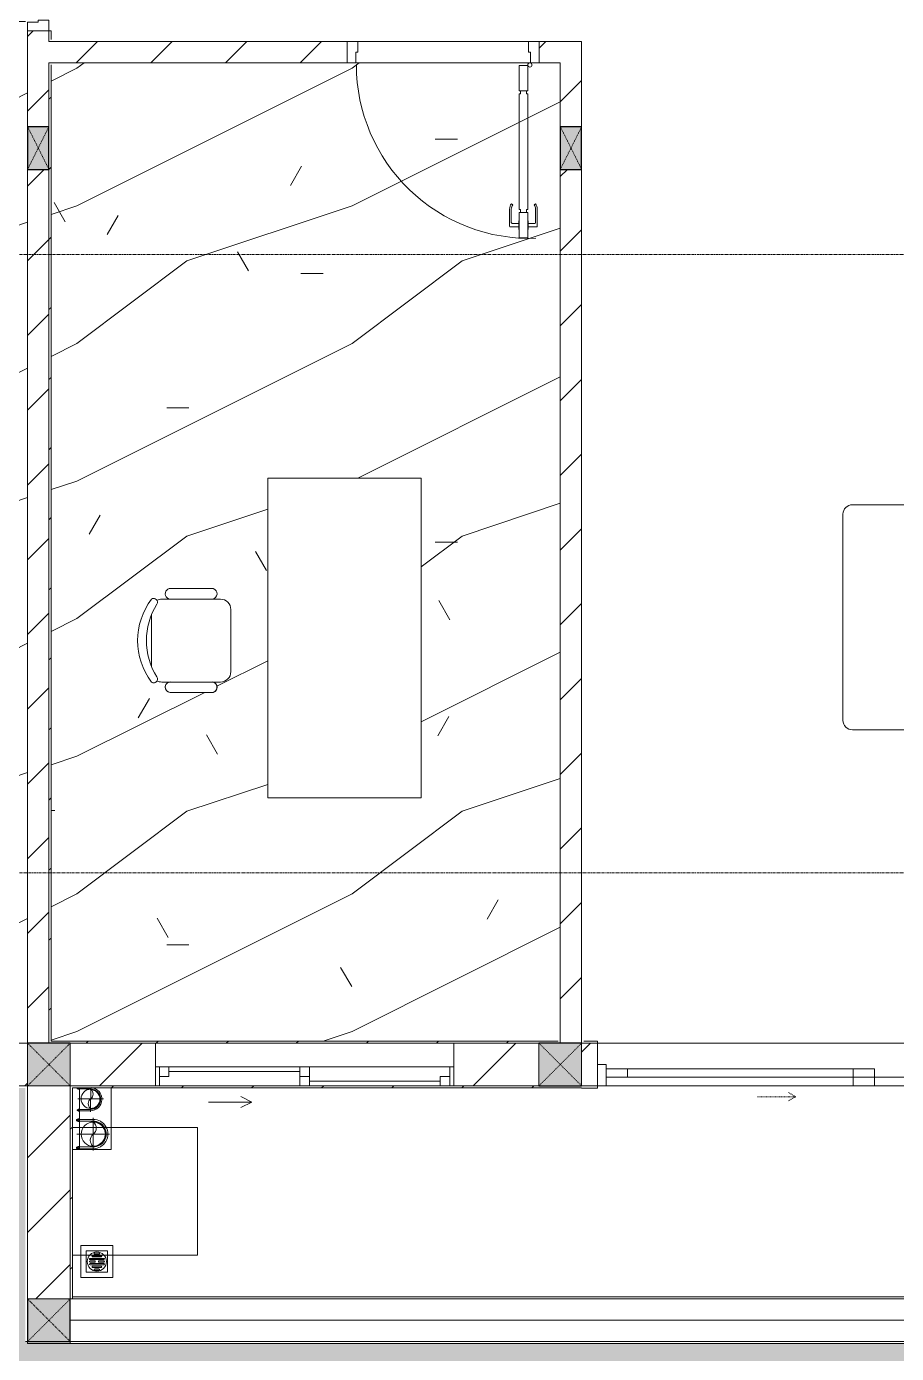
# Model space of a CAD drawing. Header units: millimetres. Extents: x 5121 to 246734, y -48180 to 129206.
# Drawn here: x 86273 to 90355, y 23281 to 29507 of the extents above; entities that cross this region are included whole.
import ezdxf

# ---------------------------------------------------------------- set-up
doc = ezdxf.new("R2010")
doc.units = ezdxf.units.MM
for name, pattern in [('Dash', [6, 3, -3]), ('Grid Line', [22.225, 12.7, -3.175, 3.175, -3.175]), ('IMPORT-CENTER _3_', [10.16, 6.35, -1.27, 1.27, -1.27])]:
    doc.linetypes.add(name, pattern=pattern)
for name, color, linetype, lineweight in [('0-1', 7, 'Continuous', 5), ('A-DETL-GENF-1', 50, 'Continuous', 9), ('A-DOOR', 31, 'Continuous', 9), ('A-DOOR-1', 253, 'Continuous', 9), ('A-DOOR-2', 50, 'Continuous', 9), ('A-DOOR-FRAM', 31, 'Continuous', 9), ('A-DOOR-HDLN', 31, 'Dash', 9), ('A-FLOR-1', 50, 'Continuous', 9), ('A-FLOR-PATT', 8, 'Continuous', 9), ('A-FLOR-PATT-1', 9, 'Continuous', 9), ('A-GLAZ', 151, 'Continuous', 9), ('A-WALL', 113, 'Continuous', 9), ('A-WALL-1', 250, 'Continuous', 18), ('A-WALL-2', 50, 'Continuous', 9), ('A-WALL-FNSH-1', 50, 'Continuous', 9), ('A-WALL-PATT-1', 9, 'Continuous', 9), ('A-WALL-PATT-2', 50, 'Continuous', 9), ('A-WALL-PATT-3', 111, 'Continuous', 9), ('G-IMPT', 8, 'Continuous', 9), ('G-IMPT-1', 254, 'Continuous', 9), ('G-IMPT-2', 8, 'IMPORT-CENTER _3_', 9), ('I-FURN', 30, 'Continuous', 9), ('I-FURN-1', 253, 'Continuous', 9), ('I-WALL-1', 50, 'Continuous', 9), ('M-EQPM', 50, 'Continuous', 9), ('S-COLS', 52, 'Continuous', 9), ('S-COLS-1', 7, 'Continuous', 5), ('S-COLS-2', 10, 'Continuous', 25), ('S-COLS-3', 50, 'Continuous', 9), ('S-COLS-4', 253, 'Continuous', 9), ('S-COLS-5', 52, 'Continuous', 25), ('S-COLS-6', 52, 'Dash', 9), ('S-COLS-HDLN', 52, 'Dash', 9), ('S-COLS-HDLN-1', 50, 'Dash', 9), ('S-GRID-1', 1, 'Grid Line', 9)]:
    doc.layers.add(name, color=color, linetype=linetype, lineweight=lineweight)
pattern_1 = [(45, (0, 0), (-175.3625, 175.3625), [])]
pattern_2 = [(0, (0, 0), (2519.68, 629.92), [103.937, -1785.823, 103.937, -1785.823, -10078.72]), (0, (0, 0), (2519.68, 629.92), [-3779.52, 103.937, -3675.583, 103.937, -1785.823, -4409.44]), (0, (0, 0), (2519.68, 629.92), [-9448.8, 103.937, -1155.903, 103.937, -3045.663]), (120, (944.9, 314.96), (-1805.3667, 1867.147), [103.937, -1785.823, 103.937, -11864.543]), (120, (944.9, 314.96), (-1805.3667, 1867.147), [-1993.697, -1785.823, 103.937, -3675.583, -6299.2]), (120, (944.9, 314.96), (-1805.3667, 1867.147), [-7559.04, 103.937, -1785.823, 103.937, -4305.503]), (120, (944.9, 314.96), (-1805.3667, 1867.147), [-9552.737, -1155.903, 103.937, -3045.663]), (240, (1259.84, 1574.8), (-714.3133, -2497.067), [103.937, -1785.823, 103.937, -11864.543]), (240, (1259.84, 1574.8), (-714.3133, -2497.067), [-1993.697, -1785.823, 103.937, -3675.583, -6299.2]), (240, (1259.84, 1574.8), (-714.3133, -2497.067), [-7559.04, 103.937, -1785.823, 103.937, -4305.503]), (240, (1259.84, 1574.8), (-714.3133, -2497.067), [-9552.737, -1155.903, 103.937, -3045.663])]
pattern_3 = [(216.87, (516.46, 1291.15), (3873.4454, 2582.3069), [645.575, -5810.175]), (206.565, (1291.15, 903.8), (-1291.1515, -1291.1492), [1443.55, -1443.55]), (198.435, (1291.15, 258.23), (-2582.2983, -1291.1527), [816.596, -3266.38])]
pattern_4 = [(45, (0, 0), (-164.4023, 164.4023), [])]

# ---------------------------------------------------------------- blocks, each defined once
blk = doc.blocks.new('LOBBY_SOFA_1 - LOBBY_SOFA_1-V41-TKCS_MB TỔNG THỂ TẦNG 1')
at = {"layer": 'I-FURN'}
for p, q in [((-2556, -10), (-2556, -660)), ((-708, -660), (-708, -10)), ((-2457, -66), (-2457, -660)), ((-807, -66), (-2457, -66)), ((-807, -660), (-807, -66)), ((-807, -143), (-2457, -143)), ((-1907, -143), (-1907, -660)), ((-1357, -143), (-1357, -660)), ((-3128.2, -193.5), (-2688.2, -193.5)), ((-3128.2, -633.5), (-3128.2, -193.5)), ((-2688.2, -193.5), (-2688.2, -633.5)), ((-575.9, -193.5), (-575.9, -633.5)), ((-135.9, -193.5), (-575.9, -193.5)), ((-135.9, -633.5), (-135.9, -193.5)), ((-2915.4, -269), (-2915.4, -401)), ((-348.6, -269), (-348.6, -401)), ((-2915.4, -357), (-2981.4, -423)), ((-2849.4, -423), (-2915.4, -357)), ((-414.6, -423), (-348.6, -357)), ((-348.6, -357), (-282.6, -423)), ((-2937.4, -423), (-3069.4, -423)), ((-2981.4, -423), (-2915.4, -489)), ((-2915.4, -489), (-2849.4, -423)), ((-2893.4, -423), (-2761.4, -423)), ((-370.6, -423), (-502.6, -423)), ((-348.6, -489), (-414.6, -423)), ((-282.6, -423), (-348.6, -489)), ((-326.6, -423), (-194.6, -423)), ((-2915.4, -445), (-2915.4, -577)), ((-348.6, -445), (-348.6, -577)), ((-2688.2, -633.5), (-3128.2, -633.5)), ((-2556, -660), (-708, -660)), ((-575.9, -633.5), (-135.9, -633.5)), ((-1160.3, -1020.5), (-2128.3, -1020.5)), ((-2172.3, -1064.5), (-2172.3, -1504.5)), ((-1116.3, -1504.5), (-1116.3, -1064.5)), ((-2128.3, -1548.5), (-1160.3, -1548.5))]:
    blk.add_line(p, q, dxfattribs=at)
for centre, radius in [((-2915.4, -423), 154), ((-348.6, -423), 154), ((-2915.4, -423), 22), ((-348.6, -423), 22)]:
    blk.add_circle(centre, radius, dxfattribs=at)
for centre, start, end in [((-2128.3, -1064.5), 90, 180), ((-1160.3, -1064.5), 0, 90), ((-2128.3, -1504.5), 180, 270), ((-1160.3, -1504.5), 270, 0)]:
    blk.add_arc(centre, 44, start, end, dxfattribs=at)
at = {"layer": 'I-FURN-1'}
for p, q in [((-2556, -10), (-2556, -660)), ((-708, -660), (-708, -10)), ((-2688.2, -193.5), (-3128.2, -193.5)), ((-3128.2, -193.5), (-3128.2, -633.5)), ((-2688.2, -633.5), (-2688.2, -193.5)), ((-135.9, -193.5), (-575.9, -193.5)), ((-575.9, -193.5), (-575.9, -633.5)), ((-135.9, -633.5), (-135.9, -193.5)), ((-3128.2, -633.5), (-2688.2, -633.5)), ((-2556, -660), (-708, -660)), ((-575.9, -633.5), (-135.9, -633.5)), ((-1160.3, -1020.5), (-2128.3, -1020.5)), ((-2172.3, -1064.5), (-2172.3, -1504.5)), ((-1116.3, -1504.5), (-1116.3, -1064.5)), ((-2128.3, -1548.5), (-1160.3, -1548.5))]:
    blk.add_line(p, q, dxfattribs=at)
for centre, start, end in [((-2128.3, -1064.5), 90, 180), ((-1160.3, -1064.5), 0, 90), ((-2128.3, -1504.5), 180, 270), ((-1160.3, -1504.5), 270, 0)]:
    blk.add_arc(centre, 44, start, end, dxfattribs=at)
blk = doc.blocks.new('BAN LV A - BAN LV A_dwg_ban hoc2-348006-TKCS_MB TỔNG THỂ TẦNG 1')
at = {"layer": 'I-FURN'}
for p, q in [((145.8, 437.4), (-145.8, 437.4)), ((-194.4, 388.8), (-194.4, 113.4)), ((194.4, 113.4), (194.4, 388.8)), ((-243, 354.4), (-243, 162)), ((194.4, 351.4), (194.4, 150.8)), ((243.7, 162), (243.7, 354.4)), ((-120.5, 64.8), (120.5, 64.8))]:
    blk.add_line(p, q, dxfattribs=at)
at = {"layer": 'I-FURN', "flags": 128}
blk.add_lwpolyline([(-737.8, 610.5), (-737.8, 1330.5), (-154.9, 1330.5), (762.2, 1330.5), (762.2, 610.5)], close=True, dxfattribs=at)
at = {"layer": 'I-FURN'}
for centre, radius, start, end in [((-145.8, 388.8), 48.6, 90, 180), ((145.8, 388.8), 48.6, 360, 90), ((-218.7, 347.3), 25.3, 343.7398, 163.7398), ((219.4, 347.3), 25.3, 16.2602, 170.70537), ((-218.7, 154.9), 25.3, 163.7398, 16.2602), ((219.4, 154.9), 25.3, 189.29463, 16.2602), ((-180.2, 75.4), 17.8, 57.97259, 216.69006), ((-145.8, 113.4), 48.6, 180, 207.58444), ((0, 324), 324, 233.1301, 306.8699), ((0, 359.3), 318.2, 237.57575, 302.42425), ((180.2, 75.4), 17.8, 323.30994, 122.02741), ((145.8, 113.4), 48.6, 332.41556, 0)]:
    blk.add_arc(centre, radius, start, end, dxfattribs=at)
blk = doc.blocks.new('BAN LV A - BAN LV A_dwg-348005-TKCS_MB TỔNG THỂ TẦNG 1')
at = {"extrusion": (0, 0, -1), "zscale": -1, "rotation": 180}
blk.add_blockref('BAN LV A - BAN LV A_dwg_ban hoc2-348006-TKCS_MB TỔNG THỂ TẦNG 1', (-729, 1383.7), dxfattribs=at)
blk = doc.blocks.new('BAN LV A - BAN LV A-348231-TKCS_MB TỔNG THỂ TẦNG 1')
at = {"layer": 'I-FURN-1'}
for p, q in [((534.6, 1270.3), (534.6, 1235.9)), ((923.4, 1232.9), (923.4, 1270.3)), ((486, 1221.7), (486, 1029.3)), ((972.7, 1029.3), (972.7, 1221.7)), ((534.6, 1029.3), (534.6, 994.9)), ((923.4, 994.9), (923.4, 1032.3)), ((583.2, 946.3), (874.8, 946.3)), ((1491.2, 773.2), (-8.8, 773.2)), ((-8.8, 773.2), (-8.8, 53.2)), ((1491.2, 53.2), (1491.2, 773.2)), ((-8.8, 53.2), (1491.2, 53.2))]:
    blk.add_line(p, q, dxfattribs=at)
for centre, radius, start, end in [((729, 1059.7), 324, 53.1301, 126.8699), ((548.9, 1308.3), 17.8, 143.30994, 240.59603), ((909.2, 1308.3), 17.8, 299.40397, 36.69006), ((510.3, 1228.8), 25.3, 16.2602, 196.2602), ((583.2, 1270.3), 48.6, 152.41556, 180), ((874.8, 1270.3), 48.6, 360, 27.58444), ((948.4, 1228.8), 25.3, 343.7398, 170.70537), ((510.3, 1036.4), 25.3, 196.2602, 343.7398), ((948.4, 1036.4), 25.3, 189.29463, 343.7398), ((583.2, 994.9), 48.6, 180, 270), ((874.8, 994.9), 48.6, 270, 360)]:
    blk.add_arc(centre, radius, start, end, dxfattribs=at)
blk.add_blockref('BAN LV A - BAN LV A_dwg-348005-TKCS_MB TỔNG THỂ TẦNG 1', (0, 0))
blk = doc.blocks.new('MAY GIAT - MAY GIAT_dwg-V42-TKCS_MB TỔNG THỂ TẦNG 1')
at = {"layer": 'G-IMPT-1', "flags": 128}
blk.add_lwpolyline([(5, 590), (5, 2.3), (605, 2.3), (605, 590)], dxfattribs=at)
blk = doc.blocks.new('MAY GIAT - MAY GIAT-V43-TKCS_MB TỔNG THỂ TẦNG 1')
at = {"layer": 'I-FURN-1'}
for p, q in [((5, 590), (5, 2.3)), ((605, 2.3), (605, 590)), ((5, 2.3), (605, 2.3))]:
    blk.add_line(p, q, dxfattribs=at)
blk.add_blockref('MAY GIAT - MAY GIAT_dwg-V42-TKCS_MB TỔNG THỂ TẦNG 1', (0, 0))
blk = doc.blocks.new('DOOR_CW_01 CANH MO-PANEL KINH - DIW_01-900x2200-CỬA GỖ VÂN LAMINATE-553393-TKCS_MB TỔNG THỂ TẦNG 1')
at = {"layer": 'A-DETL-GENF-1'}
for p, q in [((-397, 872), (-357, 872)), ((-397, 752), (-397, 872)), ((-357, 872), (-357, 752)), ((-442, 737), (-442, 816.5)), ((-399, 820.5), (-438, 820.5)), ((-399, 831.8), (-397, 831.8)), ((-399, 792.2), (-399, 831.8)), ((-397, 792.2), (-397, 831.8)), ((-357, 792.2), (-357, 831.8)), ((-355, 831.8), (-357, 831.8)), ((-355, 792.2), (-355, 831.8)), ((-355, 820.5), (-316, 820.5)), ((-312, 737), (-312, 816.5)), ((-434, 799.5), (-434, 737)), ((-399, 803.5), (-430, 803.5)), ((-397, 792.2), (-399, 792.2)), ((-357, 752), (-397, 752)), ((-363, 752), (-391, 752)), ((-391, 752), (-391, 738)), ((-363, 738), (-363, 752)), ((-357, 792.2), (-355, 792.2)), ((-355, 803.5), (-324, 803.5)), ((-320, 799.5), (-320, 737)), ((-433.9, 711.2), (-427.3, 715.8)), ((-397, 738), (-391, 738)), ((-397, 738), (-397, 196)), ((-357, 738), (-363, 738)), ((-357, 196), (-357, 738)), ((-320.1, 711.2), (-326.7, 715.8)), ((-397, 196), (-391, 196)), ((-391, 196), (-391, 182)), ((-357, 196), (-363, 196)), ((-363, 182), (-363, 196)), ((-357, 182), (-397, 182)), ((-397, 182), (-397, 62)), ((-391, 182), (-363, 182)), ((-357, 62), (-357, 182)), ((-397, 62), (-357, 62))]:
    blk.add_line(p, q, dxfattribs=at)
blk.add_circle((-407, 60), 10, dxfattribs=at)
for centre, radius, start, end in [((-407, 60), 814, 360, 92), ((-438, 816.5), 4, 90, 180), ((-316, 816.5), 4, 0, 90), ((-430, 799.5), 4, 90, 180), ((-324, 799.5), 4, 360, 90), ((-397, 737), 45, 180, 215), ((-397, 737), 37, 180, 215), ((-357, 737), 37, 325, 0), ((-357, 737), 45, 325, 0)]:
    blk.add_arc(centre, radius, start, end, dxfattribs=at)
at = {"layer": 'A-DOOR-2'}
for p, q in [((-410, 50), (-450, 50)), ((-450, 50), (-450, -50)), ((-410, 0), (-410, 50)), ((-400, 0), (-410, 0)), ((-407, 50), (-382, 50)), ((-400, -50), (-400, 0)), ((410, 0), (400, 0)), ((400, 0), (400, -50)), ((450, 50), (410, 50)), ((410, 50), (410, 0)), ((450, -50), (450, 50)), ((-450, -50), (-400, -50)), ((400, -50), (450, -50))]:
    blk.add_line(p, q, dxfattribs=at)
blk = doc.blocks.new('DOOR_CW_01 CANH MO-PANEL KINH - DIW_01-900x2200-CỬA GỖ VÂN LAMINATE-553375-TKCS_MB TỔNG THỂ TẦNG 1')
at = {"layer": 'A-DETL-GENF-1'}
for p, q in [((-397, -182), (-397, -62)), ((-397, -62), (-357, -62)), ((-357, -62), (-357, -182)), ((-357, -182), (-397, -182)), ((-391, -196), (-391, -182)), ((-391, -182), (-363, -182)), ((-363, -182), (-363, -196)), ((-397, -196), (-391, -196)), ((-397, -738), (-397, -196)), ((-357, -196), (-363, -196)), ((-357, -196), (-357, -738)), ((-442, -737), (-442, -816.5)), ((-434, -799.5), (-434, -737)), ((-433.9, -711.2), (-427.3, -715.8)), ((-397, -738), (-391, -738)), ((-391, -752), (-391, -738)), ((-357, -738), (-363, -738)), ((-363, -738), (-363, -752)), ((-320.1, -711.2), (-326.7, -715.8)), ((-320, -799.5), (-320, -737)), ((-312, -737), (-312, -816.5)), ((-399, -803.5), (-430, -803.5)), ((-399, -792.2), (-399, -831.8)), ((-397, -792.2), (-399, -792.2)), ((-357, -752), (-397, -752)), ((-397, -752), (-397, -872)), ((-397, -792.2), (-397, -831.8)), ((-363, -752), (-391, -752)), ((-357, -872), (-357, -752)), ((-357, -792.2), (-357, -831.8)), ((-357, -792.2), (-355, -792.2)), ((-355, -792.2), (-355, -831.8)), ((-355, -803.5), (-324, -803.5)), ((-399, -820.5), (-438, -820.5)), ((-399, -831.8), (-397, -831.8)), ((-355, -831.8), (-357, -831.8)), ((-355, -820.5), (-316, -820.5)), ((-397, -872), (-357, -872))]:
    blk.add_line(p, q, dxfattribs=at)
blk.add_circle((-407, -60), 10, dxfattribs=at)
for centre, radius, start, end in [((-407, -60), 814, 268, 0), ((-397, -737), 45, 145, 180), ((-397, -737), 37, 145, 180), ((-357, -737), 37, 0, 35), ((-357, -737), 45, 360, 35), ((-430, -799.5), 4, 180, 270), ((-324, -799.5), 4, 270, 0), ((-438, -816.5), 4, 180, 270), ((-316, -816.5), 4, 270, 0)]:
    blk.add_arc(centre, radius, start, end, dxfattribs=at)
at = {"layer": 'A-DOOR-2'}
for p, q in [((-450, -50), (-450, 50)), ((-450, 50), (-400, 50)), ((-400, 50), (-400, 0)), ((400, 0), (400, 50)), ((400, 50), (450, 50)), ((450, 50), (450, -50)), ((-410, -50), (-450, -50)), ((-410, 0), (-410, -50)), ((-400, 0), (-410, 0)), ((-407, -50), (-382, -50)), ((410, 0), (400, 0)), ((410, -50), (410, 0)), ((450, -50), (410, -50))]:
    blk.add_line(p, q, dxfattribs=at)
blk = doc.blocks.new('G1_SOF - BO TRU - 100x200-V74-TKCS_MB TỔNG THỂ TẦNG 1')
at = {"layer": 'S-COLS-3'}
blk.add_hatch(color=256, dxfattribs=at).paths.add_polyline_path([(50, -100), (50, 100), (-50, 100), (-50, -100), (-44.8, -100)])
at = {"layer": 'S-COLS-2'}
for p, q in [((50, 100), (-50, 100)), ((-50, 100), (-50, -100)), ((50, -100), (50, 100)), ((-50, -100), (50, -100))]:
    blk.add_line(p, q, dxfattribs=at)
at = {"layer": 'S-COLS-HDLN-1'}
for p, q in [((50, 100), (-50, -100)), ((-50, 100), (50, -100))]:
    blk.add_line(p, q, dxfattribs=at)
blk = doc.blocks.new('NCV_TKTC_TANG 1_rvt-1-TKCS_MB TỔNG THỂ TẦNG 1')
at = {"layer": 'A-FLOR-PATT-1'}
h = blk.add_hatch(dxfattribs=at)
h.set_pattern_fill('FP_6', color=256, style=0, pattern_type=2)
h.set_pattern_definition(pattern_2)
h.paths.add_polyline_path([(86277.6, 24736.9), (86277.6, 30436.9), (86267.6, 30436.9), (86267.6, 30426.9), (85767.6, 30426.9), (85767.6, 31026.9), (85187.6, 31030.2), (85187.6, 31036.9), (85177.6, 31036.9), (85177.2, 28536.9), (83577.6, 28536.9), (83578.1, 28526.9), (83587.6, 28526.9), (83587.6, 25546.9), (83657.6, 25546.9), (83657.6, 27831.4), (84107.9, 27831.4), (84107.9, 27381.4), (85596.5, 27381.4), (85625.2, 27377.6), (85652, 27366.5), (85675, 27348.9), (85692.7, 27325.9), (85703.8, 27299.1), (85707.6, 27270.3), (85707.6, 25842.9), (85703.8, 25814.1), (85692.7, 25787.3), (85675, 25764.3), (85652, 25746.6), (85625.2, 25735.5), (85577.6, 25731.7), (84107.9, 25731.7), (84107.9, 25281.7), (83762.6, 25281.7), (83762.6, 24746.9), (86267.6, 24746.9), (86267.6, 24736.9), (86277.6, 24736.9)])
h = blk.add_hatch(dxfattribs=at)
h.set_pattern_fill('FP_4', color=256, style=0, pattern_type=2)
h.set_pattern_definition(pattern_3)
h.paths.add_polyline_path([(86277.6, 24736.9), (86277.6, 30436.9), (86267.6, 30436.9), (86267.6, 30426.9), (85767.6, 30426.9), (85767.6, 31026.9), (85187.6, 31030.2), (85187.6, 31036.9), (85177.6, 31036.9), (85177.2, 28536.9), (83577.6, 28536.9), (83578.1, 28526.9), (83587.6, 28526.9), (83587.6, 25546.9), (83657.6, 25546.9), (83657.6, 27831.4), (84107.9, 27831.4), (84107.9, 27381.4), (85596.5, 27381.4), (85625.2, 27377.6), (85652, 27366.5), (85675, 27348.9), (85692.7, 27325.9), (85703.8, 27299.1), (85707.6, 27270.3), (85707.6, 25842.9), (85703.8, 25814.1), (85692.7, 25787.3), (85675, 25764.3), (85652, 25746.6), (85625.2, 25735.5), (85577.6, 25731.7), (84107.9, 25731.7), (84107.9, 25281.7), (83762.6, 25281.7), (83762.6, 24746.9), (86267.6, 24746.9), (86267.6, 24736.9), (86277.6, 24736.9)])
h = blk.add_hatch(dxfattribs=at)
h.set_pattern_fill('FP_5', color=256, style=0, pattern_type=2)
h.set_pattern_definition(pattern_2)
h.paths.add_polyline_path([(88777.6, 24736.9), (88777.6, 29336.9), (86387.6, 29336.9), (86387.6, 24746.9), (88767.6, 24746.9), (88767.6, 24736.9)])
h.paths.add_polyline_path([(88124.4, 25888.2), (87404.4, 25888.2), (87404.4, 27388.2), (88124.4, 27388.2), (88124.4, 26238.4)])
h.paths.add_polyline_path([(86949.3, 26382), (86927.1, 26394.1), (86923.5, 26406.7), (86926.6, 26419.4), (86935.6, 26428.9), (86935.6, 26431.6), (86894.5, 26434.7), (86884.7, 26437.1), (86878.9, 26430.9), (86857.4, 26433.6), (86827.5, 26482.2), (86806.1, 26537.7), (86795.2, 26596.2), (86795.2, 26655.7), (86806.1, 26714.2), (86827.5, 26769.7), (86858.6, 26820.4), (86882.2, 26818.3), (86884.7, 26814.9), (86907.2, 26820.4), (86941.7, 26821.7), (86928.7, 26829.9), (86923.7, 26841.5), (86925.5, 26855), (86933.2, 26864.8), (86955.8, 26869.7), (87151.2, 26867.4), (87165.3, 26853), (87165.1, 26837.9), (87160.9, 26829.6), (87148.2, 26821.3), (87156.5, 26820.4), (87195.2, 26818.7), (87206.9, 26813.9), (87224.7, 26796.1), (87231.2, 26771.8), (87229.6, 26467.6), (87218.1, 26449.2), (87206.9, 26438.1), (87182.6, 26431.6), (87154.2, 26429), (87163.2, 26419.7), (87166.4, 26407.3), (87163.2, 26394.8), (87145.2, 26383), (86955.8, 26383)])
h = blk.add_hatch(dxfattribs=at)
h.set_pattern_fill('FP_4', color=256, style=0, pattern_type=2)
h.set_pattern_definition(pattern_3)
h.paths.add_polyline_path([(88777.6, 24736.9), (88777.6, 29336.9), (86387.6, 29336.9), (86387.6, 24746.9), (88767.6, 24746.9), (88767.6, 24736.9)])
h.paths.add_polyline_path([(88124.4, 25888.2), (87404.4, 25888.2), (87404.4, 27388.2), (88124.4, 27388.2), (88124.4, 26238.4)])
h.paths.add_polyline_path([(86949.3, 26382), (86927.1, 26394.1), (86923.5, 26406.7), (86926.6, 26419.4), (86935.6, 26428.9), (86935.6, 26431.6), (86894.5, 26434.7), (86884.7, 26437.1), (86878.9, 26430.9), (86857.4, 26433.6), (86827.5, 26482.2), (86806.1, 26537.7), (86795.2, 26596.2), (86795.2, 26655.7), (86806.1, 26714.2), (86827.5, 26769.7), (86858.6, 26820.4), (86882.2, 26818.3), (86884.7, 26814.9), (86907.2, 26820.4), (86941.7, 26821.7), (86928.7, 26829.9), (86923.7, 26841.5), (86925.5, 26855), (86933.2, 26864.8), (86955.8, 26869.7), (87151.2, 26867.4), (87165.3, 26853), (87165.1, 26837.9), (87160.9, 26829.6), (87148.2, 26821.3), (87156.5, 26820.4), (87195.2, 26818.7), (87206.9, 26813.9), (87224.7, 26796.1), (87231.2, 26771.8), (87229.6, 26467.6), (87218.1, 26449.2), (87206.9, 26438.1), (87182.6, 26431.6), (87154.2, 26429), (87163.2, 26419.7), (87166.4, 26407.3), (87163.2, 26394.8), (87145.2, 26383), (86955.8, 26383)])
at = {"layer": 'A-WALL-PATT-1'}
h = blk.add_hatch(dxfattribs=at)
h.set_pattern_fill('FP_2', color=256, style=0, pattern_type=2)
h.set_pattern_definition(pattern_1)
h.paths.add_polyline_path([(86277.6, 24737.4), (86377.6, 24737.4), (86377.6, 28836.9), (86277.6, 28836.9), (86277.6, 24737.4)])
h.paths.add_polyline_path([(86277.6, 29036.9), (86377.6, 29036.9), (86377.6, 29486.9), (86277.6, 29486.9), (86277.6, 29426.1)])
h.paths.add_polyline_path([(86377.6, 30386.9), (86377.6, 30436.9), (86277.6, 30436.9), (86277.6, 30386.9), (86376.7, 30386.9)])
h = blk.add_hatch(dxfattribs=at)
h.set_pattern_fill('FP_2', color=256, style=0, pattern_type=2)
h.set_pattern_definition(pattern_1)
h.paths.add_polyline_path([(86611.5, 29336.9), (87777.6, 29336.9), (87777.6, 29436.9), (86377.6, 29436.9), (86377.6, 29336.9), (86387.6, 29336.9)])
h.paths.add_polyline_path([(88767.6, 29336.9), (88877.6, 29336.9), (88877.6, 29436.9), (88677.6, 29436.9), (88677.6, 29336.9)])
h = blk.add_hatch(dxfattribs=at)
h.set_pattern_fill('FP_2', color=256, style=0, pattern_type=2)
h.set_pattern_definition(pattern_1)
h.paths.add_polyline_path([(88777.6, 24736.9), (88877.6, 24736.9), (88877.6, 28836.9), (88777.6, 28836.9), (88777.6, 24836.9)])
h.paths.add_polyline_path([(88877.6, 29036.9), (88877.6, 29336.9), (88777.6, 29336.9), (88777.6, 29036.9)])
at = {"layer": 'A-WALL-PATT-2'}
h = blk.add_hatch(dxfattribs=at)
h.set_pattern_fill('FP_10', color=256, style=0, pattern_type=2)
h.set_pattern_definition(pattern_4)
h.paths.add_polyline_path([(86387.6, 29446.9), (86387.6, 29486.9), (86377.6, 29486.9), (86380, 29446.9), (86384.4, 29446.9)])
h.paths.add_polyline_path([(86387.6, 30386.9), (86387.6, 31036.9), (86377.6, 31036.9), (86377.6, 30386.9)])
h = blk.add_hatch(dxfattribs=at)
h.set_pattern_fill('FP_10', color=256, style=0, pattern_type=2)
h.set_pattern_definition(pattern_4)
h.paths.add_polyline_path([(86377.6, 24736.9), (86387.6, 24737.4), (86387.6, 29336.9), (86377.6, 29336.9), (86377.6, 24737.4)])
h = blk.add_hatch(dxfattribs=at)
h.set_pattern_fill('FP_10', color=256, style=0, pattern_type=2)
h.set_pattern_definition(pattern_4)
h.paths.add_polyline_path([(86877.6, 24736.9), (88767.6, 24736.9), (88767.6, 24746.9), (86387.6, 24746.9), (86387.6, 24736.9), (86611.5, 24736.9)])
h = blk.add_hatch(dxfattribs=at)
h.set_pattern_fill('FP_10', color=256, style=0, pattern_type=2)
h.set_pattern_definition(pattern_4)
h.paths.add_polyline_path([(88877.6, 24736.9), (88952.6, 24736.9), (88952.6, 24746.9), (88877.6, 24746.9)])
h.paths.add_polyline_path([(91542.6, 24736.9), (91542.6, 24746.9), (91452.6, 24746.9), (91452.6, 24736.9)])
h = blk.add_hatch(dxfattribs=at)
h.set_pattern_fill('FP_10', color=256, style=0, pattern_type=2)
h.set_pattern_definition(pattern_4)
h.paths.add_polyline_path([(86480.9, 23536.9), (86487.6, 23536.9), (86487.6, 24536.9), (86477.6, 24536.9), (86477.6, 23536.9)])
h = blk.add_hatch(dxfattribs=at)
h.set_pattern_fill('FP_10', color=256, style=0, pattern_type=2)
h.set_pattern_definition(pattern_4)
h.paths.add_polyline_path([(87846.2, 24526.9), (88877.6, 24526.9), (88877.5, 24536.9), (86487.6, 24536.9), (86487.6, 24526.9), (87075.3, 24526.9)])
h = blk.add_hatch(dxfattribs=at)
h.set_pattern_fill('FP_10', color=256, style=0, pattern_type=2)
h.set_pattern_definition(pattern_4)
h.paths.add_polyline_path([(91550.3, 24526.5), (91642.6, 24526.5), (91642.6, 24536.5), (91452.6, 24536.5), (91452.6, 24526.5)])
h.paths.add_polyline_path([(88952.6, 24526.5), (88952.6, 24536.5), (88877.6, 24536.5), (88877.6, 24526.9)])
at = {"layer": 'A-FLOR-1'}
for p, q in [((87827.6, 29436.9), (88627.6, 29436.9)), ((88637.6, 29336.9), (87817.6, 29336.9)), ((91452.6, 24736.9), (88952.6, 24736.9)), ((88952.6, 24736.9), (91452.6, 24736.9)), ((88992.6, 24536.9), (90152.6, 24536.9))]:
    blk.add_line(p, q, dxfattribs=at)
at = {"layer": 'A-WALL-1'}
for p, q in [((86387.6, 29486.9), (86377.6, 29486.9)), ((86387.6, 29446.9), (86387.6, 29486.9)), ((86377.6, 29436.9), (86377.6, 29446.9)), ((88877.6, 29336.9), (88877.6, 29436.9)), ((86377.6, 29036.9), (86377.6, 29336.9)), ((86377.6, 29336.9), (86377.6, 29036.9)), ((86387.6, 24746.9), (86387.6, 29326.9)), ((88767.6, 29336.9), (88777.6, 29336.9)), ((88777.6, 29336.9), (88777.6, 29036.9)), ((88877.6, 29036.9), (88877.6, 29336.9)), ((86377.6, 24737.4), (86377.6, 28836.9)), ((86377.6, 28836.9), (86377.6, 24736.9)), ((88777.6, 28836.9), (88777.6, 24736.9)), ((88877.6, 24736.9), (88877.6, 28836.9)), ((86277.6, 24737.4), (86377.6, 24737.4)), ((86377.6, 24736.9), (86387.6, 24736.9)), ((88767.6, 24746.9), (86387.6, 24746.9)), ((86387.6, 24736.9), (86877.6, 24736.9)), ((88277.6, 24736.9), (88767.6, 24736.9)), ((88777.6, 24736.9), (88877.6, 24736.9)), ((88877.6, 24746.9), (88877.6, 24736.9)), ((88877.6, 24736.9), (88952.6, 24736.9)), ((88952.6, 24746.9), (88887.6, 24746.9)), ((88952.6, 24736.9), (88952.6, 24746.9)), ((86477.6, 24536.9), (86477.6, 23536.9)), ((86487.6, 24536.9), (86477.6, 24536.9)), ((86877.6, 24536.9), (86487.6, 24536.9)), ((88877.6, 24536.9), (88277.6, 24536.9)), ((88877.6, 24536.5), (88877.6, 24536.9)), ((88952.6, 24536.5), (88877.6, 24536.5)), ((88952.6, 24526.5), (88952.6, 24536.5)), ((86487.6, 23536.9), (86487.6, 24526.9)), ((86487.6, 24526.9), (88877.6, 24526.9)), ((88877.6, 24526.9), (88877.6, 24526.5)), ((88877.6, 24526.5), (88952.6, 24526.5)), ((86477.6, 23536.9), (86487.6, 23536.9))]:
    blk.add_line(p, q, dxfattribs=at)
at = {"layer": 'A-WALL-2'}
for p, q in [((86277.6, 29486.9), (86277.6, 29036.9)), ((86377.6, 29446.9), (86377.6, 29486.9)), ((86377.6, 29486.9), (86377.6, 29446.9)), ((87777.6, 29436.9), (86377.6, 29436.9)), ((87827.6, 29436.9), (88627.6, 29436.9)), ((88877.6, 29436.9), (88677.6, 29436.9)), ((86387.6, 29336.9), (86377.6, 29336.9)), ((86387.6, 29336.9), (87777.6, 29336.9)), ((88637.6, 29336.9), (87817.6, 29336.9)), ((88677.6, 29336.9), (88767.6, 29336.9)), ((86277.6, 28836.9), (86277.6, 24737.4))]:
    blk.add_line(p, q, dxfattribs=at)
at = {"layer": 'I-WALL-1'}
for p, q in [((86487.6, 23546.9), (91642.6, 23546.9)), ((91642.6, 23536.9), (86487.6, 23536.9))]:
    blk.add_line(p, q, dxfattribs=at)
at = {"layer": 'A-DOOR-1'}
for name, p, rotation in [('DOOR_CW_01 CANH MO-PANEL KINH - DIW_01-900x2200-CỬA GỖ VÂN LAMINATE-553375-TKCS_MB TỔNG THỂ TẦNG 1', (86327.6, 29936.9), 269.9999999999999), ('DOOR_CW_01 CANH MO-PANEL KINH - DIW_01-900x2200-CỬA GỖ VÂN LAMINATE-553393-TKCS_MB TỔNG THỂ TẦNG 1', (88227.6, 29386.9), 180)]:
    blk.add_blockref(name, p, dxfattribs=dict(at, rotation=rotation))
at = {"layer": 'I-FURN-1'}
for name, p, rotation in [('LOBBY_SOFA_1 - LOBBY_SOFA_1-V41-TKCS_MB TỔNG THỂ TẦNG 1', (91652.6, 25090.9), 270.0000000000001), ('BAN LV A - BAN LV A-348231-TKCS_MB TỔNG THỂ TẦNG 1', (88177.6, 25896.9), 90.00000000000031), ('MAY GIAT - MAY GIAT-V43-TKCS_MB TỔNG THỂ TẦNG 1', (87077.6, 23736.9), 90.00000000000031)]:
    blk.add_blockref(name, p, dxfattribs=dict(at, rotation=rotation))
at = {"layer": 'S-COLS-4', "rotation": 180}
for p in [(86327.6, 28936.9), (88827.6, 28936.9)]:
    blk.add_blockref('G1_SOF - BO TRU - 100x200-V74-TKCS_MB TỔNG THỂ TẦNG 1', p, dxfattribs=at)
blk = doc.blocks.new('1_FAMILY RVT - W01-WxH 1400x1400xmm-389822-TKCS_MB TỔNG THỂ TẦNG 1')
at = {"layer": 'A-GLAZ'}
for p, q in [((248.4, 172.39), (299.2, 197.79)), ((248.4, 172.39), (299.2, 146.99)), ((248.4, 172.39), (451.6, 172.39)), ((-700, 96.19), (-700, -103.81)), ((700, 96.19), (-700, 96.19)), ((-700, 96.19), (-636.5, 96.19)), ((-680.95, 96.19), (-680.95, 7.29)), ((-636.5, 96.19), (-22.225, 96.19)), ((-636.5, 96.19), (-636.5, 51.74)), ((-636.5, 73.965), (-22.225, 73.965)), ((-22.225, 7.29), (-22.225, 96.19)), ((-22.225, 96.19), (22.225, 96.19)), ((22.225, 96.19), (680.95, 96.19)), ((22.225, 96.19), (22.225, 7.29)), ((680.95, 96.19), (700, 96.19)), ((680.95, 96.19), (680.95, 7.29)), ((700, -103.81), (700, 96.19)), ((-700, 7.29), (-680.95, 7.29)), ((-636.5, 51.74), (-680.95, 51.74)), ((-680.95, 7.29), (-22.225, 7.29)), ((22.225, 51.74), (-22.225, 51.74)), ((-22.225, 7.29), (22.225, 7.29)), ((22.225, 29.515), (636.5, 29.515)), ((22.225, 7.29), (636.5, 7.29)), ((636.5, 51.74), (636.5, 7.29)), ((680.95, 51.74), (636.5, 51.74)), ((636.5, 7.29), (700, 7.29)), ((-700, -103.81), (700, -103.81))]:
    blk.add_line(p, q, dxfattribs=at)
blk = doc.blocks.new('DEG_02-DEG_03 - DEG_02-2500x2400mm-CỬA ĐI 02 CÁNH TRƯỢT-625766-TKCS_MB TỔNG THỂ TẦNG 1')
at = {"layer": 'A-DOOR'}
for p, q in [((-1110, 100), (-1210, 100)), ((-1210, 100), (-1210, 60)), ((-1110, 60), (-1110, 100)), ((-1110, 100), (-50, 100)), ((50, 100), (-50, 100)), ((-50, 100), (-50, 60)), ((50, 60), (50, 100)), ((-1210, 60), (-1110, 60)), ((-50, 60), (-1110, 60)), ((50, 60), (-50, 60)), ((-50, 60), (-50, 20)), ((-50, 60), (50, 60)), ((-50, 20), (50, 20)), ((50, 20), (50, 60)), ((50, 60), (1110, 60)), ((1110, 20), (50, 20)), ((1210, 60), (1110, 60)), ((1110, 60), (1110, 20)), ((1110, 20), (1210, 20)), ((1210, 20), (1210, 60))]:
    blk.add_line(p, q, dxfattribs=at)
at = {"layer": 'A-DOOR-FRAM'}
for p, q in [((-1210, 100), (-1250, 100)), ((-1250, 100), (-1250, 0)), ((-1210, 0), (-1210, 100)), ((1250, 100), (1210, 100)), ((1210, 100), (1210, 0)), ((1250, 0), (1250, 100)), ((-1250, 0), (-1210, 0)), ((1210, 0), (1250, 0))]:
    blk.add_line(p, q, dxfattribs=at)
at = {"layer": 'A-DOOR-HDLN'}
for p, q in [((-500.4, 151.1), (-320.4, 151.1)), ((-320.4, 151.1), (-355, 171.1)), ((-320.4, 151.1), (-355, 131.1)), ((320.4, 151.1), (355, 171.1)), ((320.4, 151.1), (355, 131.1)), ((500.4, 151.1), (320.4, 151.1))]:
    blk.add_line(p, q, dxfattribs=at)
blk = doc.blocks.new('TKTC_XREF_251221_MB TANG 1 - TKTC_XREF_260130_MB TANG 1_dwg_CUM U_DN100-V282-TKCS_MB TỔNG THỂ TẦNG 1')
at = {"layer": 'G-IMPT'}
for p, q in [((-79.1, 66.6), (-79.1, 63.4)), ((-76.6, 66.6), (-76.6, 63.4)), ((-74.6, 66.6), (-74.6, 63.4)), ((-72.7, 67.2), (-72.7, 60.7)), ((-66.9, 62.1), (-71.7, 62.1)), ((-79.1, -63.4), (-79.1, -66.6)), ((-76.6, -63.4), (-76.6, -66.6)), ((-74.6, -63.4), (-74.6, -66.6)), ((-72.7, -60.7), (-72.7, -69.3)), ((-66.9, -62.1), (-71.7, -62.1)), ((-66.9, -67.9), (-71.7, -67.9)), ((-65, -69), (0, -69))]:
    blk.add_line(p, q, dxfattribs=at)
at = {"layer": 'G-IMPT', "flags": 128}
for points in [[(-78.1, 67.2), (-78.1, 62.4), (-72.7, 62.4)], [(-71.7, 59.2), (-66.9, 59.2), (-66.9, 67.2)], [(-65, 67.2), (-65, 57.3), (-66.9, 57.3), (-66.9, 59.2)], [(-65, 61), (0, 61), (0, 57)], [(-72.7, -62.4), (-78.1, -62.4), (-78.1, -67.6), (-72.7, -67.6)], [(-71.7, -70.8), (-66.9, -70.8), (-66.9, -59.2), (-71.7, -59.2)], [(-66.9, -59.2), (-66.9, -57.3), (-65, -57.3), (-65, -72.7), (-66.9, -72.7), (-66.9, -70.8)], [(-65, -61), (0, -61), (0, -57)]]:
    blk.add_lwpolyline(points, dxfattribs=at)
at = {"layer": 'G-IMPT'}
for centre, radius, start, end in [((-78.1, 63.4), 0.96, 180, 270), ((-67.9, 65), 4.8, 152.11368, 216.8699), ((-71.1, 60.7), 1.56, 112.61986, 247.38014), ((0, 0), 69, 270, 85.42362), ((0, 0), 61, 270, 90), ((0, 0), 57, 270, 90), ((-78.1, -63.4), 0.96, 90, 180), ((-78.1, -66.6), 0.96, 180, 270), ((-71.1, -60.7), 1.56, 112.61986, 247.38014), ((-67.9, -65), 4.8, 143.1301, 216.8699), ((-71.1, -69.3), 1.56, 112.61986, 247.38014)]:
    blk.add_arc(centre, radius, start, end, dxfattribs=at)
blk = doc.blocks.new('TKTC_XREF_251221_MB TANG 1 - TKTC_XREF_260130_MB TANG 1_dwg_$cc-V283-TKCS_MB TỔNG THỂ TẦNG 1')
at = {"layer": 'G-IMPT'}
blk.add_circle((0, 0), 0.5, dxfattribs=at)
for centre, radius, start, end in [((0, 0), 0.5, 90, 270), ((0.188, 0.25), 0.313, 126.8699, 233.1301), ((-0.188, -0.25), 0.313, 306.8699, 53.1301)]:
    blk.add_arc(centre, radius, start, end, dxfattribs=at)
at = {"layer": 'G-IMPT-2'}
for p, q in [((-0.673, 0), (0.673, 0)), ((0, -0.673), (0, 0.572))]:
    blk.add_line(p, q, dxfattribs=at)
blk = doc.blocks.new('TKTC_XREF_251221_MB TANG 1 - TKTC_XREF_260130_MB TANG 1_dwg_CUM U_DN100-4202115-TKCS_MB TỔNG THỂ TẦNG 1')
at = {"layer": 'G-IMPT'}
blk.add_hatch(color=256, dxfattribs=at).paths.add_polyline_path([(0, -61), (0.5, -56.9), (25.7, -50.5), (36.6, -43.1), (47.8, -30.5), (54.6, -15.8), (55.1, -14.8), (57, 0), (52.8, 20.1), (43.1, 36.6), (30.5, 47.8), (15.8, 54.6), (14.8, 55.1), (0, 58.9), (0, 61), (28.5, 53.7), (40.3, 45.3), (49.4, 35), (55.1, 25.1), (59.4, 11.9), (59.4, -11.9), (53.7, -28.5), (45.3, -40.3), (35, -49.4), (25.1, -55.1), (14.8, -59.1), (0.5, -60.9)])
for p, q in [((-79.1, 66.6), (-79.1, 63.4)), ((-76.6, 66.6), (-76.6, 63.4)), ((-74.6, 66.6), (-74.6, 63.4)), ((-72.7, 69.3), (-72.7, 60.7)), ((-66.9, 67.9), (-71.7, 67.9)), ((-65, 69), (0, 69)), ((-66.9, 62.1), (-71.7, 62.1)), ((-72.7, -60.7), (-72.7, -69.3)), ((-66.9, -62.1), (-71.7, -62.1)), ((-79.1, -63.4), (-79.1, -66.6)), ((-76.6, -63.4), (-76.6, -66.6)), ((-74.6, -63.4), (-74.6, -66.6)), ((-66.9, -67.9), (-71.7, -67.9)), ((-65, -69), (0, -69))]:
    blk.add_line(p, q, dxfattribs=at)
at = {"layer": 'G-IMPT', "flags": 128}
for points in [[(-72.7, 67.6), (-78.1, 67.6), (-78.1, 62.4), (-72.7, 62.4)], [(-71.7, 59.2), (-66.9, 59.2), (-66.9, 70.8), (-71.7, 70.8)], [(-66.9, 70.8), (-66.9, 72.7), (-65, 72.7), (-65, 57.3), (-66.9, 57.3), (-66.9, 59.2)], [(-65, 61), (0, 61), (0, 57)], [(-71.7, -70.8), (-66.9, -70.8), (-66.9, -59.2), (-71.7, -59.2)], [(-66.9, -59.2), (-66.9, -57.3), (-65, -57.3), (-65, -72.7), (-66.9, -72.7), (-66.9, -70.8)], [(-65, -61), (0, -61), (0, -57)], [(-72.7, -62.4), (-78.1, -62.4), (-78.1, -67.6), (-72.7, -67.6)]]:
    blk.add_lwpolyline(points, dxfattribs=at)
at = {"layer": 'G-IMPT'}
for centre, radius, start, end in [((-78.1, 66.6), 0.96, 90, 180), ((-78.1, 63.4), 0.96, 180, 270), ((-71.1, 69.3), 1.56, 112.61986, 247.38014), ((-67.9, 65), 4.8, 143.1301, 216.8699), ((0, 0), 69, 270, 90), ((-71.1, 60.7), 1.56, 112.61986, 247.38014), ((0, 0), 61, 270, 90), ((0, 0), 57, 270, 90), ((-71.1, -60.7), 1.56, 112.61986, 247.38014), ((-67.9, -65), 4.8, 143.1301, 216.8699), ((-78.1, -63.4), 0.96, 90, 180), ((-78.1, -66.6), 0.96, 180, 270), ((-71.1, -69.3), 1.56, 112.61986, 247.38014)]:
    blk.add_arc(centre, radius, start, end, dxfattribs=at)
blk = doc.blocks.new('TKTC_XREF_251221_MB TANG 1 - TKTC_XREF_260130_MB TANG 1_dwg_$cc-V223-TKCS_MB TỔNG THỂ TẦNG 1')
at = {"layer": 'G-IMPT'}
blk.add_circle((0, 0), 0.5, dxfattribs=at)
for centre, radius, start, end in [((0, 0), 0.5, 90, 270), ((0.188, 0.25), 0.313, 126.8699, 233.1301), ((-0.188, -0.25), 0.313, 306.8699, 53.1301)]:
    blk.add_arc(centre, radius, start, end, dxfattribs=at)
at = {"layer": 'G-IMPT-2'}
for p, q in [((0, -0.673), (0, 0.673)), ((-0.673, 0), (0.673, 0))]:
    blk.add_line(p, q, dxfattribs=at)
blk = doc.blocks.new('TKTC_XREF_251221_MB TANG 1 - TKTC_XREF_260130_MB TANG 1_dwg_THU NUOC - THU NUOC-444531-TKCS_MB TẦNG 1-4202120-TKCS_MB TỔNG THỂ TẦNG 1')
at = {"layer": 'M-EQPM'}
for p, q in [((-23.3, 10.8), (40.9, 10.8)), ((40.9, 4.8), (-23.3, 4.8)), ((-11, 23.3), (28.5, 23.3)), ((28.5, 17.3), (-11, 17.3)), ((-1.1, 35.6), (18.5, 35.6)), ((18.5, 29.6), (-1.1, 29.6)), ((-23.3, -13.6), (40.9, -13.6)), ((40.9, -19.6), (-23.3, -19.6)), ((-11, -26.1), (28.5, -26.1)), ((28.5, -32.1), (-11, -32.1)), ((-1.1, -38.5), (18.5, -38.5)), ((18.5, -44.5), (-1.1, -44.5))]:
    blk.add_line(p, q, dxfattribs=at)
at = {"layer": 'M-EQPM', "flags": 128}
for points in [[(83.7, -79.4), (83.7, 70.6), (-66.3, 70.6), (-66.3, -79.4)], [(58.7, -54.4), (58.7, 45.6), (-41.3, 45.6), (-41.3, -54.4)]]:
    blk.add_lwpolyline(points, close=True, dxfattribs=at)
for points in [[(-23.3, -1.2), (0.7, -1.2), (0.7, -7.2), (-23.3, -7.2)], [(40.9, -7.2), (16.7, -7.2), (16.7, -1.2), (40.9, -1.2)]]:
    blk.add_lwpolyline(points, dxfattribs=at)
at = {"layer": 'M-EQPM'}
for centre, radius, start, end in [((8.7, -4.4), 45, 360, 180), ((8.7, -4.4), 45, 360, 180), ((-23.3, 7.8), 3, 90, 270), ((-11, 20.3), 3, 90, 270), ((-1.1, 32.6), 3, 90, 270), ((18.5, 32.6), 3, 270, 90), ((28.5, 20.3), 3, 270, 90), ((40.9, 7.8), 3, 270, 90), ((8.7, -4.4), 45, 180, 360), ((8.7, -4.4), 45, 180, 360), ((-23.3, -4.2), 3, 90, 270), ((-23.3, -16.6), 3, 90, 270), ((-11, -29.1), 3, 90, 270), ((-1.1, -41.5), 3, 90, 270), ((18.5, -41.5), 3, 270, 90), ((28.5, -29.1), 3, 270, 90), ((40.9, -4.2), 3, 270, 90), ((40.9, -16.6), 3, 270, 90)]:
    blk.add_arc(centre, radius, start, end, dxfattribs=at)
blk = doc.blocks.new('TKTC_XREF_251221_MB TANG 1 - TKTC_XREF_260130_MB TANG 1_dwg-4202109-TKCS_MB TỔNG THỂ TẦNG 1')
at = {"layer": 'G-IMPT'}
blk.add_line((-116630.9, -376819.6), (-116630.9, -377108.3), dxfattribs=at)
at = {"layer": 'G-IMPT', "flags": 128}
for points in [[(-116631.1, -376819.6), (-116631.1, -377108.5), (-116664.1, -377108.2)], [(-116630.9, -377108.3), (-116481.3, -377108.3), (-116481.3, -376819.7)]]:
    blk.add_lwpolyline(points, dxfattribs=at)
at = {"xscale": 0.789473684210524, "yscale": 0.789473684210524, "zscale": 0.789473684210524, "rotation": 0.06930925665188988}
blk.add_blockref('TKTC_XREF_251221_MB TANG 1 - TKTC_XREF_260130_MB TANG 1_dwg_CUM U_DN100-V282-TKCS_MB TỔNG THỂ TẦNG 1', (-116579.7, -376872.6), dxfattribs=at)
at = {"extrusion": (0, 0, -1)}
for name, p, xscale, yscale, zscale, rotation in [('TKTC_XREF_251221_MB TANG 1 - TKTC_XREF_260130_MB TANG 1_dwg_$cc-V283-TKCS_MB TỔNG THỂ TẦNG 1', (116578.1, -376870.8), 90.00000000005114, 90.00000000005114, -90.00000000005114, 0.3047175217251739), ('TKTC_XREF_251221_MB TANG 1 - TKTC_XREF_260130_MB TANG 1_dwg_CUM U_DN100-4202115-TKCS_MB TỔNG THỂ TẦNG 1', (116566, -377035.8), 0.9975000000000006, 0.9975000000000006, -0.9975000000000006, 180.000991338195), ('TKTC_XREF_251221_MB TANG 1 - TKTC_XREF_260130_MB TANG 1_dwg_$cc-V223-TKCS_MB TỔNG THỂ TẦNG 1', (116566, -377036.7), 113.7150000000073, 113.7150000000073, -113.7150000000073, 359.9990086636432)]:
    blk.add_blockref(name, p, dxfattribs=dict(at, xscale=xscale, yscale=yscale, zscale=zscale, rotation=rotation))
blk.add_blockref('TKTC_XREF_251221_MB TANG 1 - TKTC_XREF_260130_MB TANG 1_dwg_THU NUOC - THU NUOC-444531-TKCS_MB TẦNG 1-4202120-TKCS_MB TỔNG THỂ TẦNG 1', (-116557.9, -377630))
blk = doc.blocks.new('TKTC_XREF_251221_MB TANG 1 - TKTC_XREF_251221_MB TANG 1-2038492-TKCS_MB TỔNG THỂ TẦNG 1')
blk.add_blockref('TKTC_XREF_251221_MB TANG 1 - TKTC_XREF_260130_MB TANG 1_dwg-4202109-TKCS_MB TỔNG THỂ TẦNG 1', (169499.1, 384109.7))
blk = doc.blocks.new('G1_SOF - BO TRU - 200x200-3050151-TKCS_MB TỔNG THỂ TẦNG 1')
at = {"layer": 'S-COLS-HDLN'}
for p, q in [((-100, 100), (100, -100)), ((100, 100), (-100, -100))]:
    blk.add_line(p, q, dxfattribs=at)

msp = doc.modelspace()

# ---------------------------------------------------------------- hatches: boundary and pattern name
at = {"layer": 'A-FLOR-PATT'}
h = msp.add_hatch(dxfattribs=at)
h.set_pattern_fill('FP_23', color=256, style=0, pattern_type=2)
h.set_pattern_definition([(0, (236.2, 15.75), (787.4, 787.4), [118.11, -23.622, 31.496, -23.622, -590.55]), (0, (236.2, 15.75), (787.4, 787.4), [-196.85, 118.11, -472.44]), (0, (196.85, 39.4), (787.4, 787.4), [78.74, -59.055, 118.11, -59.055, -472.44]), (0, (196.85, 39.4), (787.4, 787.4), [-314.96, 78.74, -393.7]), (0, (472.44, 354.3), (787.4, 787.4), [98.425, -39.37, 98.425, -551.18]), (0, (78.74, 511.8), (787.4, 787.4), [39.37, -78.74, 39.37, -629.92]), (90, (157.5, 511.8), (-787.4, 787.4), [70.866, -716.534]), (90, (393.7, 39.4), (-787.4, 787.4), [78.74, -708.66]), (90, (590.55, 354.3), (-787.4, 787.4), [78.74, -708.66]), (45, (496.06, 31.5), (0, 787.4002), [78.74, -1034.812]), (135, (291.34, 31.5), (-787.4002, 6e-14), [78.74, -1034.812]), (63.435, (472.44, 35.43), (-0.0007, 787.4), [78.74, -1681.94]), (75.964, (433.07, 39.37), (-0.00383, 787.3999), [78.74, -3167.793]), (75.964, (629.92, 354.33), (-0.00383, 787.3999), [62.992, -3183.541]), (75.964, (173.23, 511.81), (-0.00383, 787.3999), [55.118, -3191.415]), (104.036, (354.33, 39.37), (0.00383, 787.3999), [78.74, -3167.793]), (104.036, (551.18, 354.33), (0.00383, 787.3999), [62.992, -3183.541]), (104.036, (141.73, 511.81), (0.00383, 787.3999), [55.118, -3191.415]), (116.565, (314.96, 35.43), (0.0007, 787.4), [78.74, -1681.939])])
h.paths.add_polyline_path([(89080.9, 20988.2), (116092.6, 20991.1), (116092.6, 24536.9), (111452.6, 24536.9), (111452.6, 24526.9), (111462.6, 24526.9), (111462.6, 23325.3), (107967.6, 23325.3), (107967.6, 24535.2), (106852.6, 24535.2), (106852.6, 24526.9), (103262.6, 24526.9), (103262.6, 23337.4), (103262.6, 23335.3), (103262.6, 23325.3), (99767.6, 23325.3), (99767.6, 23335.3), (99767.6, 23337.4), (99767.6, 24526.1), (95062.6, 24526.1), (95062.6, 24536.1), (95052.6, 24536.9), (95052.6, 23327.4), (86277.6, 23327.4), (86277.6, 23337.4), (86267.6, 23337.4), (86267.6, 24526.9), (83752.6, 24526.9), (83752.6, 20988.2), (84142.1, 20988.2)])
h.paths.add_polyline_path([(95052.6, 23332.4), (95052.6, 24521.1), (95062.6, 24521.1), (95062.6, 23332.4)])
at = {"layer": 'A-WALL-PATT-3'}
h = msp.add_hatch(dxfattribs=at)
h.set_pattern_fill('FP_1', color=256, style=0, pattern_type=2)
h.set_pattern_definition(pattern_1)
h.paths.add_polyline_path([(86277.6, 24536.9), (86277.6, 24736.9), (85702.6, 24736.9), (85702.6, 24536.9), (86267.6, 24536.9)])
h.paths.add_polyline_path([(84142.1, 24536.9), (84302.6, 24536.9), (84302.6, 24736.9), (83727.6, 24736.9), (83727.6, 24536.9), (83752.6, 24536.9)])
h = msp.add_hatch(dxfattribs=at)
h.set_pattern_fill('FP_1', color=256, style=0, pattern_type=2)
h.set_pattern_definition(pattern_1)
h.paths.add_polyline_path([(86477.6, 24536.9), (86877.6, 24536.9), (86877.6, 24736.9), (86477.6, 24736.9)])
h.paths.add_polyline_path([(91552.6, 24536.9), (91550.3, 24736.9), (91452.6, 24736.9), (91452.6, 24536.9), (91550.3, 24536.9)])
h.paths.add_polyline_path([(88877.5, 24536.9), (88952.6, 24536.9), (88952.6, 24736.9), (88877.5, 24736.9)])
h.paths.add_polyline_path([(88277.6, 24536.9), (88677.5, 24536.9), (88677.5, 24736.9), (88277.6, 24736.9), (88277.6, 24573.3)])
h = msp.add_hatch(dxfattribs=at)
h.set_pattern_fill('FP_1', color=256, style=0, pattern_type=2)
h.set_pattern_definition(pattern_1)
h.paths.add_polyline_path([(86277.6, 23536.9), (86477.6, 23536.9), (86477.6, 24536.9), (86277.6, 24536.1), (86277.6, 23882.8)])
at = {"layer": 'S-COLS-1'}
for points in [[(86387.6, 24536.9), (86477.6, 24536.9), (86477.6, 24736.9), (86277.6, 24736.9), (86277.6, 24536.9), (86377.6, 24536.9)], [(88677.5, 24536.9), (88877.5, 24536.9), (88877.5, 24736.9), (88677.5, 24736.9)], [(86477.6, 23336.9), (86477.6, 23536.9), (86277.6, 23536.9), (86277.6, 23336.9)]]:
    msp.add_hatch(color=256, dxfattribs=at).paths.add_polyline_path(points)

# ---------------------------------------------------------------- linework, layer by layer
at = {"layer": 'A-WALL'}
for p, q in [((86277.6, 24536.9), (86277.6, 24736.9)), ((86477.6, 24736.9), (86477.6, 24536.9)), ((88677.5, 24536.9), (88677.5, 24736.9)), ((88877.5, 24736.9), (88877.5, 24536.9)), ((88952.6, 24736.9), (91452.6, 24736.9)), ((86477.6, 24536.9), (86277.6, 24536.9)), ((90152.6, 24536.9), (88992.6, 24536.9)), ((86277.6, 23536.9), (86477.6, 23536.9)), ((86477.6, 23437.4), (91642.6, 23437.4)), ((86477.6, 23337.4), (86477.6, 23337.4)), ((91642.6, 23337.4), (86477.6, 23337.4)), ((91653.6, 23327.4), (86477.6, 23327.4))]:
    msp.add_line(p, q, dxfattribs=at)
at = {"layer": 'A-WALL-1'}
for p, q in [((86277.6, 24736.9), (85702.6, 24736.9)), ((86877.6, 24736.9), (86477.6, 24736.9)), ((88677.5, 24736.9), (88277.6, 24736.9)), ((88952.6, 24736.9), (88877.5, 24736.9)), ((88952.6, 24636.9), (88952.6, 24736.9)), ((85702.6, 24536.9), (86277.6, 24536.9)), ((86277.6, 24536.9), (86277.6, 23536.9)), ((86477.6, 24536.9), (86877.6, 24536.9)), ((86477.6, 23536.9), (86477.6, 24536.9)), ((88277.6, 24536.9), (88677.5, 24536.9)), ((88877.5, 24536.9), (88952.6, 24536.9))]:
    msp.add_line(p, q, dxfattribs=at)
at = {"layer": 'A-WALL-FNSH-1'}
for p, q in [((86277.6, 24536.9), (86277.6, 24536.9)), ((86277.6, 23337.4), (86277.6, 23536.9)), ((86477.6, 23337.4), (86267.6, 23337.4)), ((86277.6, 23337.4), (86277.6, 23327.4)), ((86277.6, 23327.4), (86477.6, 23327.4)), ((86477.6, 23327.4), (86477.6, 23337.4))]:
    msp.add_line(p, q, dxfattribs=at)
at = {"layer": 'S-COLS'}
for p, q in [((86277.6, 24736.9), (86277.6, 24536.9)), ((86477.6, 24536.9), (86477.6, 24736.9)), ((88677.5, 24736.9), (88677.5, 24536.9)), ((88877.5, 24536.9), (88877.5, 24736.9)), ((86277.6, 24536.9), (86477.6, 24536.9)), ((86477.6, 23536.9), (86277.6, 23536.9))]:
    msp.add_line(p, q, dxfattribs=at)
at = {"layer": 'S-COLS-5'}
for p, q in [((86477.6, 24736.9), (86277.6, 24736.9)), ((88877.5, 24736.9), (88677.5, 24736.9)), ((88677.5, 24536.9), (88877.5, 24536.9)), ((86277.6, 23536.9), (86277.6, 23336.9)), ((86477.6, 23336.9), (86477.6, 23536.9)), ((86277.6, 23336.9), (86477.6, 23336.9))]:
    msp.add_line(p, q, dxfattribs=at)
at = {"layer": 'S-GRID-1'}
for p, q in [((129301.8, 28436.9), (31601.8, 28436.9)), ((129301.8, 25536.9), (31601.8, 25536.9)), ((125364.8, 24536.9), (35538.8, 24536.9))]:
    msp.add_line(p, q, dxfattribs=at)

# ---------------------------------------------------------------- block references
at = {"layer": '0-1'}
msp.add_blockref('NCV_TKTC_TANG 1_rvt-1-TKCS_MB TỔNG THỂ TẦNG 1', (0, 0), dxfattribs=at)
at = {"layer": 'A-DOOR', "rotation": 180}
msp.add_blockref('DEG_02-DEG_03 - DEG_02-2500x2400mm-CỬA ĐI 02 CÁNH TRƯỢT-625766-TKCS_MB TỔNG THỂ TẦNG 1', (90202.6, 24636.9), dxfattribs=at)
at = {"layer": 'A-GLAZ', "rotation": 180}
msp.add_blockref('1_FAMILY RVT - W01-WxH 1400x1400xmm-389822-TKCS_MB TỔNG THỂ TẦNG 1', (87577.6, 24633.1), dxfattribs=at)
at = {"layer": 'M-EQPM'}
msp.add_blockref('TKTC_XREF_251221_MB TANG 1 - TKTC_XREF_251221_MB TANG 1-2038492-TKCS_MB TỔNG THỂ TẦNG 1', (33652.6, 17236.9), dxfattribs=at)
at = {"layer": 'S-COLS-6'}
for p in [(86377.6, 24636.9), (88777.5, 24636.9), (86377.6, 23436.9)]:
    msp.add_blockref('G1_SOF - BO TRU - 200x200-3050151-TKCS_MB TỔNG THỂ TẦNG 1', p, dxfattribs=at)

doc.saveas('drawing.dxf')
